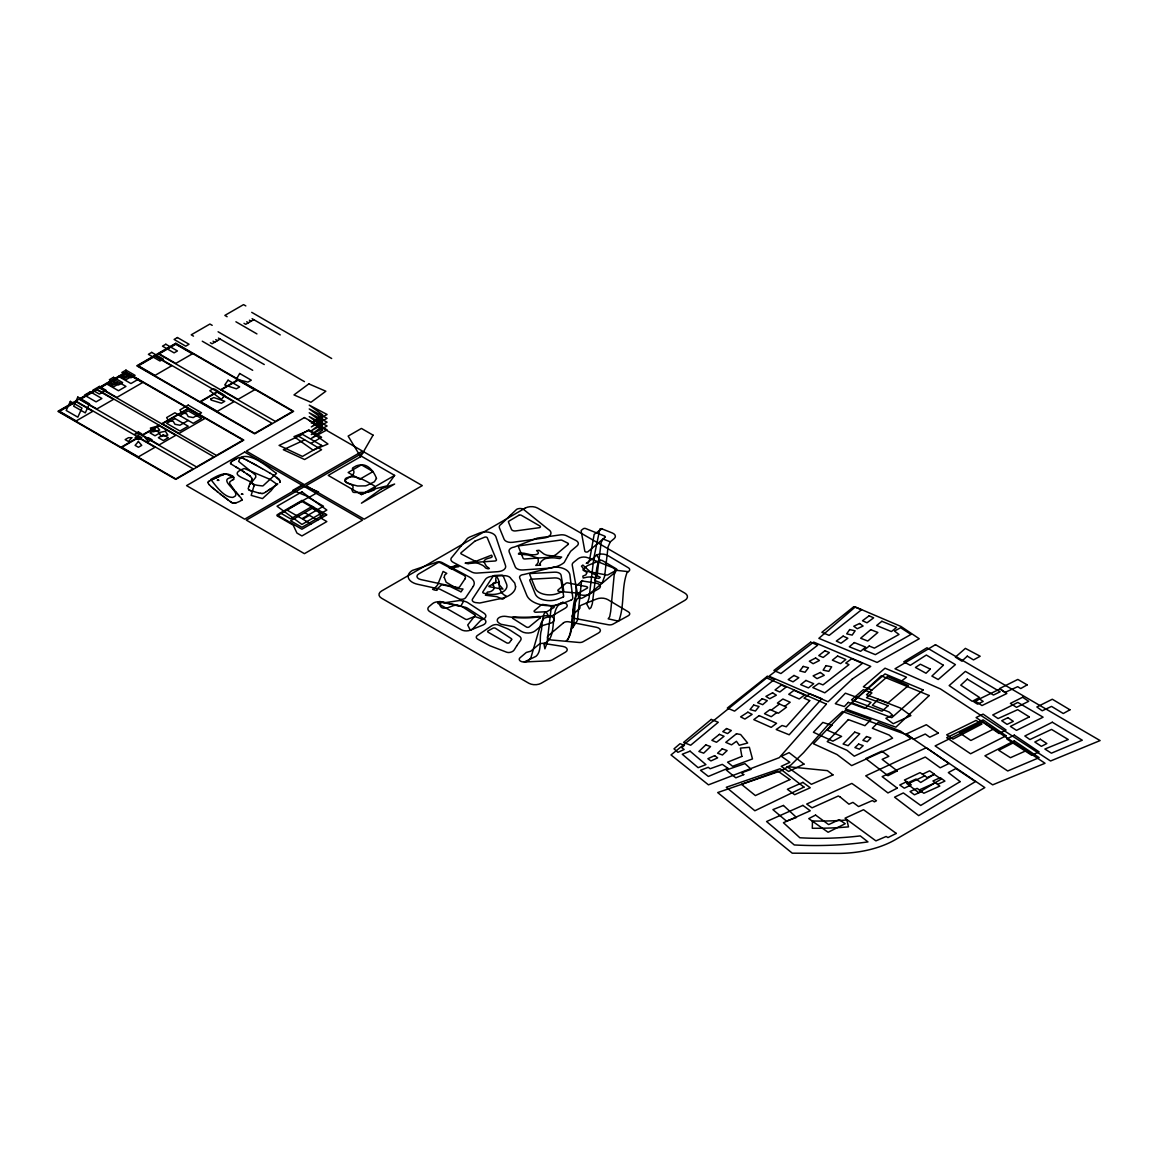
<?xml version="1.0" encoding="UTF-8"?>
<svg xmlns="http://www.w3.org/2000/svg" width="1158" height="1158" viewBox="0 0 1158 1158"><rect width="100%" height="100%" fill="white"/><g stroke="black" fill="none" stroke-linecap="round" stroke-linejoin="round"><path stroke-width="1.5" d="M208.02 482.741L208.512 481.496M440.894 602.044A7.049 4.067 0 0 0 432.629 603.564L429.082 606.56A7.049 4.067 0 0 0 429.936 611.742L461.275 629.735A7.049 4.067 0 0 0 470.293 630.184L482.929 625.059A7.049 4.067 0 0 0 484.145 619.038L467.586 608.268A7.049 4.067 0 0 0 464.763 607.154L441.791 602.232C437.883 604.331 440.966 609.108 445.106 608.051A10.654 8.149 32.7 0 0 447.668 607.762L453.632 605.591A10.654 8.149 32.7 0 1 456.194 605.301L460.884 605.996A1.766 1.013 0 0 1 461.593 606.271L474.939 614.956A1.766 1.013 0 0 1 474.635 616.461A1.679 1.115 -50.5 0 0 474.158 616.722M248.304 488.502L248.782 486.577M251.908 479.455L251.908 478.442M280.236 481.366L279.947 482.162M251.822 479.701L251.025 481.583M248.782 486.664L249.723 484.261M230.442 462.968L231.397 461.796M249.723 484.348L250.171 483.306M249.94 483.856L251.025 481.511M280.135 481.728L279.657 482.51M463.634 601.161L460.884 605.996L440.416 601.61A1.766 1.013 0 0 0 438.346 601.986L438.014 602.29A1.766 1.013 0 0 0 438.216 603.579L465.4 619.183A1.766 1.013 0 0 0 467.644 619.284L474.635 616.461L482.929 619.313A7.049 4.067 0 0 0 484.145 613.291L467.586 602.522A8.294 4.791 0 0 0 463.634 601.161L460.812 600.64A11.652 8.917 32.7 0 0 459.321 600.553L445.208 602.652A11.898 9.105 32.7 0 1 443.355 602.522L441.357 602.146M208.107 482.133L209.627 480.773M241.877 500.126L241.226 498.128M394.632 475.402L387.105 485.853L374.714 488.879L361.426 494.567L328.221 475.402L361.426 456.223L394.632 475.402L361.426 494.567M229.95 481.641L229.631 483.118M474.158 616.736L467.716 625.016L470.293 630.184M610.309 541.857L608.066 546.837L604.606 576.423L602.015 583.342L594.763 580.476L597.181 574.585L601.147 542.451L603.043 538.991L610.309 541.857L614.145 538.629A7.049 4.067 0 0 0 612.336 532.984L601.364 528.627L599.83 529.032L593.909 557.736L586.281 563.295L588.264 563.063L589.581 559.864L594.184 534.359L601.813 528.801M582.546 580.447L576.308 585.89L573.905 623.279L572.559 627.926L577.422 620.427L581.548 580.867L596.442 583.198A5.862 3.387 0 0 1 598.643 588.829L583.082 597.644A4.69 2.707 0 0 1 579.058 598.382L578.189 598.353A1.983 1.592 15.2 0 0 577.321 598.614C569.75 611.106 574.498 628.505 566.928 640.996A1.983 1.592 15.2 0 1 566.059 641.257C576.467 631.255 569.114 605.677 577.509 593.099A1.766 1.013 0 0 0 579.014 592.824L587.048 588.264A1.766 1.013 0 0 0 586.382 586.585L567.941 582.923A1.766 1.013 0 0 0 565.915 583.314L558.127 589.885A1.766 1.013 0 0 0 559.314 591.463L577.509 593.099L579.058 598.382M231.397 461.883L232.121 461.26M900.215 682.019L906.497 677.198L885.016 668.195L863.376 686.781L871.931 690.067M241.732 500.14L239.605 501.428A32.931 19.02 0 0 1 236.522 502.673L234.944 503.18M241.544 500.415L242.036 499.373M771.329 710.115L779.479 704.021M784.704 706.351L790.19 702.255L782.88 698.998L777.394 703.094L786.528 707.176L778.379 713.256L770.056 709.55L764.497 713.69L771.257 716.715L776.815 712.561M232.671 476.951L232.946 476.213L230.616 475.098A42.832 24.723 0 0 0 228.271 474.215C222.35 472.638 215.764 476.792 210.828 479.441C215.895 485.882 224.015 497.651 232.83 497.404A22.422 12.941 0 0 0 235.088 496.174C240.401 491.021 215.243 478.703 233.627 477.255M234.046 478.862L233.12 479.6M276.559 484.855L277.819 483.914M232.121 461.333L233.467 460.377A44.351 25.606 0 0 1 236.536 458.64L237.028 458.394M277.211 484.334L274.403 486.302M230.717 481.106L232.859 479.644M265.631 492.107L267.773 490.587M264.849 492.628L265.631 492.02M274.403 486.23L269.119 489.776M267.773 490.674L269.119 489.704M269.843 489.313L270.581 488.821M233.612 479.166L232.859 479.759M108.534 384.022L111.023 382.589L113.513 384.022L111.023 385.469M120.982 376.842L123.472 375.395L125.961 376.842L123.472 378.275M116.828 383.066L113.513 384.977L109.359 382.589M129.291 375.872L125.961 377.798L121.822 375.395M138.41 379.231L130.941 383.544L118.492 376.364M220.165 339.077L212.088 343.738L210.365 342.754M253.805 319.666L245.728 324.327L244.005 323.328M120.982 447.277L138.41 437.217M141.739 435.307L159.167 425.232M161.657 423.799L188.218 408.47M199.842 401.754L217.27 391.694M220.599 389.783L238.027 379.708M179.924 415.65L188.218 410.858L201.506 418.53L193.198 423.321L174.945 412.784L166.636 417.575L168.301 420.441L173.28 421.411L174.945 424.277L179.924 425.232L188.218 420.441M310.966 443.384L321.591 437.246L308.839 429.879L298.214 436.016L321.591 449.709L304.597 459.523L283.348 449.709L304.597 439.895M312.211 506.408L290.629 518.871L280.352 512.936M313.861 507.363L290.629 520.782L301.934 527.31L323.516 514.861L312.211 508.319M309.403 515.339L302.774 519.175L311.068 523.966M326.006 514.369L325.181 514.861L326.006 515.339M209.193 481.135L210.655 480.252M628.273 571.647L627.607 572.052A2.099 1.245 -58.8 0 0 626.956 572.761C621.383 587.946 624.596 605.258 619.023 620.427A2.099 1.245 -58.8 0 1 618.372 621.137L608.182 618.821L609.701 616.693L610.7 611.381L614.232 574.513L616.244 570.301L628.273 571.647A4.69 2.707 0 0 0 628.403 567.796L607.878 555.565A8.801 5.081 0 0 0 596.515 554.943L594.604 557.012L593.316 562.281L589.06 598.093L587.772 601.928L586.281 603.159L589.379 608.934L590.956 607.675L592.303 603.81L596.804 567.898L598.15 562.614L600.177 560.486A1.766 1.013 0 0 1 602.449 560.617L616.302 568.853A1.766 1.013 0 0 1 616.244 570.301L608.182 574.73A1.766 1.013 0 0 1 606.43 574.961L584.254 570.778A1.766 1.013 0 0 1 583.314 569.258L587.034 565.972A3.517 2.026 0 0 1 587.96 565.408L600.177 560.486L596.515 554.943M541.264 625.957L551.888 622.743A7.802 3.662 -67.9 0 0 552.684 622.208L552.902 622.034A7.049 4.067 0 0 0 552.742 617.243A7.049 4.067 0 0 0 544.796 615.868A62.908 36.318 0 0 1 506.263 616.447A7.049 4.067 0 0 0 498.302 618.198A7.049 4.067 0 0 0 499.098 623.091L500.024 623.67A10.075 5.558 62.1 0 0 501.197 624.321L513.79 626.71A7.86 4.343 62.1 0 1 514.731 627.173L521.433 631.399A8.801 5.081 0 0 0 535.126 630.878L540.265 626.666A10.031 4.704 -67.9 0 1 541.264 625.928M981.637 721.304L976.093 717.54L983.084 714.11L1006.085 730.018L999.079 733.55L981.637 721.304L959.548 732.855L970.853 740.483L993.043 729.323M264.169 492.946L262.721 493.54M1012.975 743.002L998.746 750.283L1010.442 757.708L1025.293 751.079M906.743 781.679L899.766 784.994L904.311 788.193L911.288 784.878L904.412 780.058L920.103 772.603L927.225 777.597L934.405 774.195L929.613 770.823L922.434 774.239M909.073 783.315L924.75 775.874M210.655 480.382L211.871 479.687M222.047 475.243L223.885 474.317M237.506 458.235L238.794 457.613M221.554 475.46L223.248 474.577M212.536 479.499L213.955 478.732M213.246 479.18L214.693 478.399M221.004 475.591L219.108 476.56M919.307 789.93L935.331 782.736M921.551 791.609L914.429 794.808L910.029 791.551L917.165 788.352L923.809 793.273L939.833 786.079L932.943 780.97L940.296 777.669L944.928 781.1L937.575 784.4M214.693 478.515L215.446 478.066M215.446 478.182L216.199 477.733M216.199 477.849L219.108 476.445M216.951 477.516L218.413 476.864M470.539 630.068L471.653 629.576A5.095 3.416 -50.5 0 0 472.681 628.895L480.527 620.601A5.095 3.416 -50.5 0 1 481.554 619.921L482.929 619.313M455.268 565.654L455.427 565.596A22.465 12.97 0 0 1 456.151 565.321L458.727 566.667L455.47 567.188A10.277 5.935 0 0 0 451.403 568.925L448.986 567.652L452.344 566.682A22.422 12.941 0 0 0 454.616 565.929L454.776 565.857M223.581 474.548L224.406 474.143M562.933 602.348L551.266 607.096L547.025 643.153L544.897 648.827L543.869 643.443A4.69 2.707 0 0 0 538.774 644.514L531.073 650.97A1.766 1.013 0 0 1 530.378 651.303L526.774 652.316A1.766 1.013 0 0 0 526.079 652.649L520.072 657.744A4.69 2.707 0 0 0 519.884 660.639A4.69 2.707 0 0 0 524.328 661.971L548.617 660.827A5.862 3.387 0 0 0 552.308 659.828L565.553 652.099A5.862 3.387 0 0 0 562.933 646.439L543.869 643.443C559.357 638.594 547.459 607.212 562.933 602.348A5.862 3.387 0 0 1 565.553 608.008L552.308 615.738A5.862 3.387 0 0 1 548.617 616.736L544.057 618.256L541.018 623.149L530.9 657.73L527.874 661.189L524.328 661.971L536.009 656.325C542.639 650.651 538.702 637.595 541.51 629.909C541.727 626.015 543.449 602.855 548.617 616.736M236.102 502.702L235.306 502.963M234.944 503.064L232.859 503.064M239.156 457.569L241.096 457.555M224.652 474.201L226.432 474.36M234.307 503.209L233.467 503.223M262.721 493.453L261.737 493.467M224.884 474.172L225.853 474.23M260.463 493.265L261.737 493.54M260.463 493.351L258.842 492.917M258.248 492.845L251.633 490.92M241.096 457.468L242.109 457.888M249.969 490.399L251.17 490.847M250.721 490.717L249.115 490.022M233.163 503.281L231.759 502.5M241.573 457.613L244.193 458.843M227.489 474.592L229.125 475.33M228.705 475.041L229.559 475.504M229.559 475.388L230.413 475.866M229.993 475.562L230.847 476.039M230.847 475.924L231.658 476.387M231.253 476.097L232.049 476.56M232.049 476.445L234.075 477.472M243.412 458.38L249.911 461.868M246.089 459.74L248.492 461.029M249.911 461.796L258.552 466.602M251.46 462.635L256.671 465.487M258.552 466.529L260.449 467.658M260.449 467.586L262.359 468.729M262.359 468.657L269.684 472.956M245.829 305.929L243.556 304.612L224.855 315.41L227.127 316.727M251.72 312.342L331.666 358.502M252.082 318.667L280.236 334.923M249.39 320.216L251.112 321.215M246.697 321.779L248.42 322.764M235.914 321.779L256.931 333.909M212.189 325.34L209.916 324.037L191.215 334.821L193.502 336.138M218.095 331.767L304.453 381.633M218.442 338.093L264.27 364.538M215.75 339.641L217.472 340.64M213.058 341.19L214.78 342.189M202.274 341.205L252.69 370.314M125.136 373.484L130.941 376.842L125.961 379.708L120.157 376.364M113.513 379.231L125.961 386.425L118.492 390.738L106.044 383.544M112.688 380.664L118.492 384.022L113.513 386.902L107.708 383.544M304.742 512.632L317.712 520.13M231.224 464.126L239.996 469.453M236.102 467.079L237.983 468.179M232.165 502.861L230.789 501.848M269.684 472.869L272.897 474.896M239.996 469.381L244.121 471.986M242.065 470.64L250.36 476.372M272.897 474.809L274.301 475.779M274.301 475.706L280.222 481.062M231.296 502.326L230.21 501.443M246.958 473.752L249.853 475.851M276.675 477.284L277.616 477.964M230.21 501.559L223.885 496.71M227.084 499.243L227.996 499.938M226.085 498.49L222.698 495.812M222.698 495.928L220.266 493.945M221.496 495.002L216.618 491.079M217.82 492.15L215.46 490.138M230.456 463.272L231.224 464.199M214.346 489.226L215.46 490.254M248.898 489.95L248.319 488.951M214.346 489.356L212.305 487.518M213.289 488.473L211.407 486.736M278.398 478.587L279.512 479.673M211.407 486.852L209.366 484.782M250.36 476.3L251.807 478.211M240.574 497.506L237.593 493.974M209.366 484.898L208.281 483.349M239.257 496.015L238.186 494.77M236.985 493.265L237.593 494.09M236.377 492.541L236.985 493.38M235.74 491.788L236.377 492.657M235.74 491.904L232.729 488.068M233.887 489.646L231.267 486.085M231.701 486.823L230.022 484.058M230.862 485.622L230.254 484.623M233.467 460.45A44.351 25.606 0 0 1 236.536 458.713M352.162 489.877L352.582 491.585A3.083 1.78 0 0 0 353.943 492.44L365.002 492.483A57.914 33.437 0 0 0 368.91 491.962L374.251 489.95A19.643 11.334 0 0 0 374.57 489.298L374.888 487.359A8.164 4.719 0 0 0 374.15 485.723C366.16 481.236 355.376 473.868 346.155 478.095A9.481 5.472 0 0 0 345.098 479.238C342.985 484.985 356.693 482.336 352.162 489.877M253.935 486.042L251.17 495.378L262.49 498.591L271.001 490.775L276.458 483.928L270.176 479.441L244.7 468.643A1.78 1.028 0 0 0 243.788 468.686L241.342 469.699A35.811 20.67 0 0 0 238.447 471.364C231.803 476.893 253.211 479.687 253.935 486.042M495.798 580.896L495.479 582.358A5.081 2.938 0 0 1 494.423 583.444L488.966 586.107A1.505 0.868 0 0 0 489.081 586.686L496.102 587.975A8.743 5.052 0 0 1 497.231 588.206L502.977 589.089L499.952 585.586A12.318 7.107 0 0 1 499.315 584.631C499.706 580.317 495.277 572.226 495.798 580.896M444.252 577.422L446.163 582.228L454.168 586.961A72.071 41.601 0 0 0 458.351 588.626L463.012 589.031L460.884 592.042A2.316 1.332 0 0 0 460.652 591.666L450.187 586.541L442.848 584.891A4.458 2.577 0 0 0 441.14 585.195L436.682 589.422A1.954 1.129 0 0 0 436.798 589.784C439.215 591.362 430.009 589.161 433.367 589.017A4.111 2.374 0 0 0 434.105 588.684L436.754 585.962A47.869 27.633 0 0 0 437.738 584.544L443.094 571.43L446.8 573.384L444.817 574.918A27.242 15.72 0 0 0 444.513 575.844L444.252 577.422M812.482 820.993L812.294 828.274A221.598 127.945 0 0 0 848.51 826.87L846.874 819.994A200.016 115.482 0 0 1 812.482 820.993M539.918 563.903L539.946 564.293A2.678 1.549 0 0 0 540.598 565.09L535.778 565.422L537.5 563.555A18.036 10.422 0 0 0 538.311 561.804L538.123 558.749A6.427 3.706 0 0 0 537.355 557.881L528.844 555.131A42.889 24.767 0 0 0 525.66 554.682L518.538 554.146A1.766 1.013 0 0 1 519.841 552.931L524.125 553.249A39.01 22.523 0 0 0 528.091 554.089C530.943 555.333 542.827 555.362 536.588 550.6L539.078 550.267L543.797 553.915A15.141 8.743 0 0 0 547.213 555.275L561.644 557.07L559.85 558.59L554.508 557.866A29.819 17.225 0 0 0 550.846 557.866L546.011 558.46A7.035 4.053 0 0 0 544.303 559.111L542.928 559.994A19.049 11.001 0 0 0 540.569 562.455L539.918 563.903M586.773 572.848L585.905 574.831L582.836 576.148L583.183 578.016L587.019 577.191A14.475 8.352 0 0 1 591.897 577.031L598.903 578.421L600.278 577.263L591.304 572.776L582.865 565.046L581.475 566.161L586.773 572.848M515.585 586.701L515.281 588.684A19.411 11.16 -0.7 0 1 514.615 590.16L514.051 591.13A23.551 13.607 0 0 1 497.636 599.207L479.73 603.029L475.272 602.536A4.69 2.707 0 0 1 472.522 599.048L485.318 579.492A8.801 5.081 0 0 1 492.715 576.235L503.498 575.642A7.049 4.067 0 0 1 511.011 578.739L514.731 583.01L515.585 586.701M276.458 473.419L263.083 485.781A1.809 0.883 -0.4 0 1 262.316 485.926L257.713 485.361A63.907 36.897 0 0 1 255.209 484.826L251.127 483.161L255.773 477.168L255.672 475.185L238.635 461.42L239.851 458.568A30.398 17.558 0 0 1 241.95 456.903C252.994 453.893 267.874 467.195 276.458 473.419M499.17 582.416C498.505 587.613 500.849 594.184 506.147 595.965A14.678 8.468 0 0 1 502.659 599.178L496.854 596.659L485.39 595.212L487.46 592.056C491.658 592.303 496.97 588.394 492.44 584.443L493.178 583.328A1.766 1.013 0 0 1 494.654 582.677L499.17 582.416M376.466 478.457L374.396 481.771L367.404 485.202A84.491 48.781 0 0 1 365.552 485.868L357.663 485.998A51.748 29.876 0 0 1 353.914 485.043C331.622 478.992 360.558 478.138 352.452 468.845A3.807 2.2 0 0 1 352.872 467.789L356.23 465.892A13.65 7.874 0 0 1 358.662 465.226C367.26 462.679 374.034 471.393 376.466 478.457M210.857 398.917L210.901 399.582A2.852 1.65 0 0 0 211.234 400.075L221.424 403.201L224.739 401.276L213.839 397.556L210.857 398.917M483.914 561.804L486.331 566.117A25.78 14.88 0 0 0 488.242 567.594C492.02 569.432 485.173 569.229 484.507 566.682A23.334 13.476 0 0 0 482.524 565.278L478.471 563.454A8.96 5.168 0 0 0 475.2 562.962L469.294 563.468A4.357 2.519 0 0 0 468.339 563.787L465.14 563.164L472.638 561.891A43.903 25.346 0 0 0 476.821 560.921L491.528 555.174C494.9 558.952 484.623 556.911 483.914 561.804M70.349 401.377L66.194 410.482L77.818 417.184L81.972 408.079L70.349 401.377M77.818 397.064L73.678 406.169L85.287 412.87L89.441 403.766L77.818 397.064M568.317 555.073L564.192 562.484A23.478 13.549 0 0 1 547.56 568.303L522.909 569.968A7.049 4.067 0 0 1 515.238 566.855L509.173 551.903A7.049 4.067 0 0 1 514.384 547.025L537.326 538.094L560.269 534.909A7.049 4.067 0 0 1 566.508 535.778L575.902 540.453A7.049 4.067 0 0 1 577.118 545.823L570.662 551.28L568.317 555.073M239.677 373.484L236.362 379.231L247.986 382.111L251.3 380.186L239.677 373.484M373.05 435.147L360.601 456.715L348.138 436.103L361.426 428.431L373.05 435.147M516.772 645.773L514.253 649.87A4.806 2.808 -15.6 0 1 506.654 652.2L489.848 645.744L477.661 639.144A4.69 2.707 0 0 1 477.762 635.235L491.31 626.044A4.921 2.577 -16.1 0 1 498.027 624.871L506.828 628.476A29.341 15.908 62.9 0 1 510.562 630.459L519.305 636.147A7.049 4.067 0 0 1 520.55 640.417L518.031 643.906A29.341 9.235 -76.5 0 0 516.772 645.773M826.016 665.633L823.135 670.149L828.795 671.351L831.676 666.849L826.016 665.633M493.178 576.134L482.843 591.912A1.766 1.013 0 0 0 483.87 593.214L487.127 593.924A14.678 8.468 0 0 0 502.007 592.346A14.678 8.468 0 0 0 506.553 584.008L503.165 575.888A1.766 1.013 0 0 0 501.284 575.121L494.654 575.483A1.766 1.013 0 0 0 493.178 576.134M465.053 578.797L459.625 586.889A1.766 1.013 0 0 1 457.367 587.482L420.759 579.55A5.862 3.387 0 0 1 418.646 573.992L437.811 562.759A1.766 1.013 0 0 1 440.257 562.73L463.547 575.077A5.862 3.387 0 0 1 465.053 578.797M473.26 586.382L465.733 597.6A4.69 2.707 0 0 1 459.712 599.164L439.837 589.161L417.676 584.298A14.678 8.468 0 0 1 412.378 570.431L435.524 562.614A4.69 2.707 0 0 1 442.038 562.527L469.497 577.089A14.678 8.468 0 0 1 473.26 586.382M228.068 380.186L224.739 384.977L236.362 388.813L239.677 386.902L228.068 380.186M849.683 629.561L846.701 633.846L852.158 635.105L855.14 630.821L849.683 629.561M223.291 397.151L221.424 399.365L209.801 390.738L213.115 388.813L215.026 389.291L224.739 395.529L223.291 397.151M511.561 639.636L509.491 642.516A1.766 1.013 0 0 1 506.625 642.835L488.184 632.254A1.766 1.013 0 0 1 488.213 630.792L492.946 628.229A1.766 1.013 0 0 1 495.465 628.302L511.257 638.565A1.766 1.013 0 0 1 511.561 639.636M803.218 666.4L799.773 670.916L805.042 672.262L808.487 667.732L803.218 666.4M460.884 546.272L452.127 557.027A7.049 4.067 0 0 0 453.212 562.354L471.784 572.052A7.049 4.067 0 0 0 477.328 573.065L497.94 571.676A8.801 5.081 0 0 0 505.467 565.437L495.841 536.617A10.567 6.094 0 0 0 479.47 533.056L470.206 536.849A11.739 6.774 0 0 0 467.325 538.528L460.884 546.272M753.684 705.063L750.051 709.579L755.407 711.026L759.04 706.51L753.684 705.063M131.78 437.695L128.451 441.531L125.136 439.62L128.451 437.695L131.78 437.695M138.41 441.531L135.095 445.367L138.41 447.277L141.739 445.367L138.41 441.531M828.216 724.604L803.565 752.671L790.972 764.96L781.534 770.606L717.671 792.564L792.26 853.185L837.22 853.388A81.436 47.015 0 0 0 895.684 839.478L984.836 787.599L907.496 735.069L842.474 711.49L828.216 724.604M826.407 704.136L779.32 757.621L708.464 784.849L671.003 754.929L766.683 677.937L826.407 704.136M809.703 700.604L786.253 726.775L782.041 725.501L776.193 729.511L789.191 734.78L821.789 698.723L809.703 693.816L804.043 698.187L809.703 700.604M840.375 797.182L848.959 804.188L852.939 802.378L858.57 806.561L872.394 800.569L874.406 801.872L876.476 800.757L851.854 783.416L806.706 804.043L812.033 807.821L838.349 795.98L840.375 797.182M848.336 702.356L844.312 706.554L835.309 703.688L845.383 693.193L871.004 702.414L864.91 708.45L848.336 702.356M831.849 725.313L827.232 730.119L841.577 736.416L832.891 741.149L813.408 732.261L822.846 722.433L831.849 725.313M848.336 719.596L827.232 741.627L846.903 750.268L854.271 756.188L892.586 738.167L889.185 735.069L872.35 728.266L878.14 722.462L900.577 731.103L910.955 738.659L851.651 765.612L837.031 754.538L813.408 743.754L845.383 710.447L871.004 719.668L864.91 725.69L848.336 719.596M866.546 736.546L862.898 740.353L867.255 741.742L870.903 737.936L866.546 736.546M854.72 732.131L843.096 744.015L848.134 745.665L859.743 733.781L854.72 732.131M510.258 515.426L501.284 524.096A7.049 4.067 0 0 0 499.445 527.889L504.135 539.295A7.049 4.067 0 0 0 512.603 542.32L544.188 538.007A8.801 5.081 0 0 0 550.629 534.446A8.801 5.081 0 0 0 548.385 529.452L523.387 509.288A4.69 2.707 0 0 0 516.714 509.303L510.258 515.426M878.14 699.446L872.35 705.265L889.185 712.069L892.586 715.166L885.87 718.322L893.238 723.707L910.897 715.615L900.577 708.103L878.14 699.446M930.294 669.107L926.009 673.247L915.457 667.471L920.364 664.214L930.294 669.107M705.758 744.884L698.882 751.484L703.688 753.149L710.563 746.563L705.758 744.884M929.223 695.538L895.872 727.166L845.34 708.855L881.252 675.823L929.223 695.538M858.628 744.058L854.908 747.576L859.424 749.168L863.159 745.665L858.628 744.058M943.365 665.242L931.9 676.098L938.197 679.514L955.408 664.62L926.965 647.785L903.761 661.826L910.318 665.314L926.342 655.037L943.365 665.242M722.216 748.835L717.555 753.236L722.462 754.973L727.137 750.572L722.216 748.835M852.302 679.037L828.057 701.762L768.999 676.214L813.683 642.097L870.744 666.415L852.302 679.037M967.292 656.137L961.849 661.16L955.393 657.122L965.381 648.379L980.189 656.239L973.502 659.915L967.292 656.137M967.292 679.138L960.764 685.16L979.48 697.449L972.257 701.328L949.155 685.579L965.381 671.379L1000.136 691.789L993.434 695.032L967.292 679.138M888.114 705.729L882.02 711.186L851.535 699.823L863.376 689.661L871.931 692.933L866.502 697.652L888.114 705.729M579.391 608.761L572.921 614.493A4.69 2.707 0 0 0 575.41 618.546L608.297 624.755A4.69 2.707 0 0 0 612.987 624.148L628.273 615.738A4.69 2.707 0 0 0 628.403 611.887L607.878 599.656A8.801 5.081 0 0 0 596.515 599.033L581.359 605.142A3.517 2.026 0 0 0 579.869 607.024L579.941 607.429A3.517 2.026 0 0 1 579.391 608.761M923.143 689.922L891.761 717.685L851.535 702.703L885.016 673.942L923.143 689.922M684.378 745.332L681.758 747.634L684.161 749.487L677.908 752.338L673.999 748.85L680.05 743.697L684.378 745.332M762.239 698.708L757.636 702.718L762.702 704.657L767.291 700.648L762.239 698.708M887.52 676.504L866.502 694.771L888.114 702.848L908.408 685.579L887.52 676.504M855.299 606.937L818.865 638.347L877.113 662.434L919.249 638.753L901.025 626.478L855.299 606.937M870.744 629.677L860.64 638.232L867.762 641.04L877.865 632.471L870.744 629.677M568.071 544.463L556.926 553.871A14.678 8.468 0 0 1 546.533 557.49L525.008 558.967A1.766 1.013 0 0 1 523.083 558.185L518.538 546.952A1.766 1.013 0 0 1 519.841 545.736L560.573 540.091A1.766 1.013 0 0 1 562.137 540.308L567.767 543.116A1.766 1.013 0 0 1 568.071 544.463M604.896 537.428L588.032 551.628A1.766 1.013 0 0 1 586.151 552.033A1.766 1.013 0 0 1 584.833 551.165L581.157 530.914A1.766 1.013 0 0 1 581.475 530.219L583.256 528.801A1.766 1.013 0 0 1 585.673 528.555L604.447 536.009A1.766 1.013 0 0 1 604.896 537.428M614.145 573.138L589.9 593.562A7.049 4.067 0 0 1 582.358 595.198A7.049 4.067 0 0 1 577.075 591.695L572.255 565.176A7.049 4.067 0 0 1 573.557 562.368L578.146 558.706A7.049 4.067 0 0 1 587.844 557.751L612.336 567.492A7.049 4.067 0 0 1 614.145 573.138M563.483 622.859L548.183 635.756A4.69 2.707 0 0 0 551.324 639.969L579.058 642.473A4.69 2.707 0 0 0 583.082 641.735L598.643 632.919A5.862 3.387 0 0 0 596.442 627.289L568.882 621.832A4.69 2.707 0 0 0 563.483 622.859M474.693 541.322L461.13 552.699A1.766 1.013 0 0 0 461.405 554.016L476.503 561.905A1.766 1.013 0 0 0 477.892 562.166L494.929 561.008A1.766 1.013 0 0 0 496.435 559.763L487.286 537.804A1.766 1.013 0 0 0 484.551 537.211L475.127 541.061A1.766 1.013 0 0 0 474.722 541.293M541.264 604.91L534.417 610.642A1.766 1.013 0 0 0 534.345 611.728A1.766 1.013 0 0 0 536.009 612.235L546.156 611.757A1.766 1.013 0 0 0 547.271 611.453L553.64 607.733A1.766 1.013 0 0 0 552.858 606.039L543.174 604.505A1.766 1.013 0 0 0 541.264 604.91M711.215 719.436L683.596 742.408L690.66 745.245L718.278 722.274L711.215 719.436M854.358 642.574L849.306 646.786L860.597 651.317L865.663 647.105L854.358 642.574M540.048 617.996L529.177 626.927A1.766 1.013 0 0 1 526.441 627.028L513.008 618.575A1.766 1.013 0 0 1 512.748 617.417A1.766 1.013 0 0 1 514.543 616.881A71.709 41.399 0 0 0 538.267 616.418A1.766 1.013 0 0 1 540.091 616.852A1.766 1.013 0 0 1 540.048 617.996M726.544 728.556L722.78 731.639L727.586 733.579L731.349 730.51L726.544 728.556M881.86 621.281L876.635 625.508L891.385 631.588L896.61 627.361L881.86 621.281M853.822 606.662L821.876 632.326L829.157 635.395L861.552 609.73L853.822 606.662M736.488 733.752L725.762 742.35L731.538 744.855L736.459 741.294L739.267 745.274L747.663 743.031L740.642 734.534L736.488 733.752M767.247 676.33L727.311 708.074L734.577 711.128L774.528 679.37L767.247 676.33M805.925 680.441L800.656 684.639L808.443 687.895L813.712 683.698L805.925 680.441M719.436 734.346L711.88 740.324L716.498 742.264L724.054 736.285L719.436 734.346M869.224 646.034L864.172 650.029L875.347 654.646L910.984 634.425L900.635 627.737L894.439 631.023L898.999 634.468L874.391 648.133L869.224 646.034M837.596 656.036L832.356 660.161L840.578 663.635L845.818 659.51L837.596 656.036M824.959 650.724L818.778 655.587L823.193 657.454L829.374 652.591L824.959 650.724M862.377 663.375L824.8 692.831L812.786 687.577L818.938 683.307L822.976 684.885L848.988 664.634L845.76 663.056L851.796 658.699L862.377 663.375M781.375 685.044L775.049 689.951L779.812 691.992L786.137 687.085L781.375 685.044M810.643 642.183L773.891 670.496L780.926 673.551L817.664 645.223L810.643 642.183M381.575 488.69L361.426 503.194L394.632 484.03L381.575 488.69M759.17 715.601L753.786 719.639L771.199 727.369L776.584 723.316L759.17 715.601M794.026 690.327L788.728 694.308L799.252 698.983L804.549 695.017L794.026 690.327M322.517 414.723L311.314 423.104L327.092 414.477L309.244 405.141L322.517 414.723M322.517 418.559L311.314 426.94L327.092 418.313L309.244 408.962L322.517 418.559M322.517 422.381L311.314 430.776L327.092 422.149L309.244 412.798L322.517 422.381M322.517 426.216L311.314 434.612L327.092 425.985L309.244 416.634L322.517 426.216M322.517 430.052L311.314 438.448L327.092 429.821L309.244 420.47L322.517 430.052M869.122 615.81L862.478 620.76L867.009 622.787L873.653 617.836L869.122 615.81M308.839 383.877L293.973 394.921L310.966 402.275L325.847 391.23L308.839 383.877M843.14 636.118L836.308 641.069L841.026 643.24L847.859 638.275L843.14 636.118M793.983 675.461L788.207 679.601L793.027 681.845L798.817 677.72L793.983 675.461M747.88 712.184L740.613 716.86L744.869 719.06L752.135 714.385L747.88 712.184M934.173 774.326L920.726 782.446L915.992 779.045L906.627 783.387L918.685 792.622L941.222 779.117L934.173 774.326M960.156 781.621L920.726 805.461L903.341 792.94L894.569 797.167L918.685 815.623L975.427 781.621L955.886 768.55L948.33 772.589L960.156 781.621M935.476 644.673L895.033 668.774L940.484 688.967L1050.552 760.994L1100.1 740.57L935.476 644.673M518.842 515.296L508.927 521.114A1.766 1.013 0 0 0 508.463 522.055L511.474 529.409A3.517 2.026 0 0 0 515.715 530.914L539.092 527.73A1.766 1.013 0 0 0 540.381 527.006A1.766 1.013 0 0 0 539.932 526.021L521.346 515.296A1.766 1.013 0 0 0 518.842 515.296M151.698 352.394L148.383 354.319L159.992 361.021L163.321 359.11L151.698 352.394M165.811 344.244L162.482 346.17L174.105 352.872L177.435 350.961L165.811 344.244M177.435 337.543L174.105 339.453L185.729 346.17L189.043 344.244L177.435 337.543M113.513 377.32L109.359 379.708L118.492 384.977L122.647 382.589L113.513 377.32M125.961 370.126L121.822 372.529L130.941 377.798L135.095 375.395L125.961 370.126M90.266 391.795L84.462 395.139L96.085 401.855L101.89 398.497L90.266 391.795M99.4 386.425L92.756 390.26L99.4 394.082L106.044 390.26L99.4 386.425M125.961 372.051L57.9 411.336L175.77 479.398L243.831 440.098L125.961 372.051M175.77 343.289L136.76 365.812L254.63 433.859L293.64 411.336L175.77 343.289M76.167 401.276L58.725 411.336L175.77 478.92L193.198 468.845L76.167 401.276M96.91 389.291L79.482 399.365L196.527 466.935L213.955 456.874L96.91 389.291M125.961 372.529L99.4 387.858L216.43 455.427L243.006 440.098L125.961 372.529M155.013 355.752L137.585 365.812L254.63 433.381L272.058 423.321L155.013 355.752M175.77 343.767L158.342 353.827L275.372 421.411L292.815 411.336L175.77 343.767M76.167 401.754L59.565 411.336L76.167 420.933L92.756 411.336L76.167 401.754M96.91 389.783L80.307 399.365L96.91 408.948L113.513 399.365L96.91 389.783M125.961 373.006L100.239 387.858L116.828 397.44L142.564 382.589L125.961 373.006M155.013 356.23L138.41 365.812L155.013 375.395L171.616 365.812L155.013 356.23M175.77 344.244L159.167 353.827L175.77 363.424L192.373 353.827L175.77 344.244M138.41 431.948L135.095 433.859L141.739 433.859L138.41 431.948M188.218 405.112L179.924 409.903L181.574 412.784L186.554 413.739L188.218 416.619L193.198 417.575L201.506 412.784L188.218 405.112M138.41 435.784L135.095 437.695L138.41 439.62L141.739 437.695L138.41 435.784M138.41 437.695L121.822 447.277L138.41 456.874L155.013 447.277L138.41 437.695M159.167 425.724L142.564 435.307L159.167 444.889L175.77 435.307L159.167 425.724M188.218 408.948L162.482 423.799L179.085 433.381L204.821 418.53L188.218 408.948M217.27 392.171L200.667 401.754L217.27 411.336L233.873 401.754L217.27 392.171M238.027 380.186L221.424 389.783L238.027 399.365L254.63 389.783L238.027 380.186M155.013 430.038L150.033 432.904L155.013 435.784L159.992 432.904L155.013 430.038M174.945 418.53L166.636 423.321L179.924 430.993L188.218 426.202L174.945 418.53M151.698 439.62L148.383 441.531L145.054 437.695L148.383 437.695L151.698 439.62M163.321 434.829L158.342 437.695L163.321 440.576L168.301 437.695L163.321 434.829M244.671 452.083L186.554 485.622L244.671 519.175L302.774 485.622L244.671 452.083M304.424 417.575L246.321 451.113L304.424 484.666L362.526 451.113L304.424 417.575M218.109 479.875L217.27 480.353L218.934 480.353L218.109 479.875M321.591 445.396L302.47 456.426L279.092 445.396L302.47 434.351L321.591 445.396M242.167 493.771L241.342 494.249L243.006 494.249L242.167 493.771M301.934 485.086L292.815 490.355L309.403 497.187L318.537 491.904L301.934 485.086M304.424 486.577L246.321 520.13L304.424 553.669L362.526 520.13L304.424 486.577M364.191 452.083L306.088 485.622L364.191 519.175L422.294 485.622L364.191 452.083M301.934 491.846L277.037 506.234L301.934 524.444L326.846 510.07L301.934 491.846M361.426 464.85L348.138 472.522L359.762 479.238L373.05 471.567L361.426 464.85M301.934 500.473L277.037 514.861L301.934 529.235L326.846 514.861L301.934 500.473M308.303 497.448L286.721 509.896L301.934 518.683L323.516 506.234L308.303 497.448M301.934 501.443L277.037 515.817L293.22 525.153L296.955 533.071L301.934 535.937L326.846 521.563L321.866 518.683L318.132 510.779L301.934 501.443M525.196 508.116L381.561 591.014A8.801 5.081 0 0 0 381.561 598.208L528.801 683.234A8.801 5.081 0 0 0 541.249 683.234L684.885 600.322A8.801 5.081 0 0 0 684.885 593.142L537.645 508.116A8.801 5.081 0 0 0 525.196 508.116M1027.175 684.885L1020.734 688.561L1017.708 686.68L1004.883 692.47L999.571 688.547L1017.824 679.428L1027.175 684.885M1069.949 709.796L1063.276 713.516L1051.536 706.409L1042.214 710.78L1036.859 706.973L1052.318 699.229L1069.949 709.796M979.48 698.882L973.907 701.878L977.584 704.151L983.185 701.444L979.48 698.882M772.574 692.817L765.916 696.392L769.708 698.752L776.352 695.176L772.574 692.817M981.637 724.184L953.048 739.122L946.665 734.823L976.093 720.406L981.637 724.184M815.565 815.073L808.747 818.619L828.1 832.269L845.253 823.714L839.145 819.69L828.665 824.597L815.565 815.073M897.262 770.895L887.954 775.701L865.735 758.577L881.788 751.137L888.866 756.319L882.15 759.373L897.262 770.895M897.262 788.135L887.954 792.94L865.735 775.831L926.328 747.721L948.995 763.513L940.224 767.797L925.285 757.028L882.15 776.627L897.262 788.135M815.623 658.005L809.312 661.232L813.133 663.722L819.444 660.494L815.623 658.005M1014.307 735.127L1006.794 738.949L1031.503 755.146L1039.146 751.904L1014.307 735.127M1014.307 740.874L984.922 755.812L1007.706 770.982L1039.146 757.65L1014.307 740.874M1040.289 739.238L1034.818 742.017L1041.389 746.331L1046.861 743.552L1040.289 739.238M1006.085 735.779L970.578 753.771L946.665 737.704L983.084 719.871L1006.085 735.779M1022.644 697.246L1010.398 703.398L1016.507 707.364L1028.695 701.314L1022.644 697.246M1029.317 716.903L1010.398 726.399L1016.507 730.365L1043.097 717.178L1017.824 702.428L992.739 714.964L998.066 718.553L1017.708 709.68L1029.317 716.903M1052.318 722.23L1024.83 736.01L1029.911 739.557L1051.536 729.424L1068.226 739.513L1044.892 749.038L1051.406 753.178L1082.281 740.208L1052.318 722.23M983.272 722.1L935.114 745.926L992.667 784.849L1045.037 763.267L983.272 722.1M896.292 833.427L887.925 837.581L886.174 836.467L875.911 840.882L845.036 818.185L863.521 809.717L896.292 833.427M1007.952 717.685L1001.728 720.725L1007.084 724.387L1013.322 721.347L1007.952 717.685M1000.136 688.909L975.268 700.966L981.97 705.569L1006.852 693.512L1000.136 688.909M803.97 764.077L788.641 771.46L781.216 766.335L789.872 762.326L781.332 756.304L789.09 752.642L803.97 764.077M803.97 787.078L754.871 810.759L726.283 787.281L780.116 768.753L803.97 787.078M938.356 733.101L929.729 737.226L925.285 734.027L913.72 739.282L906.439 733.94L926.328 724.72L938.356 733.101M859.583 623.511L853.75 626.246L857.267 628.751L863.101 626.015L859.583 623.511M820.371 672.48L813.119 675.852L817.012 678.646L824.264 675.288L820.371 672.48M789.872 779.58L755.392 795.575L741.496 784.313L777.93 771.156L789.872 779.58M714.616 755.638L707.871 758.707L710.911 760.936L717.656 757.853L714.616 755.638M802.899 782.388L787.368 789.278L794.649 794.721L810.253 787.773L802.899 782.388M802.899 805.389L766.567 821.529L794.272 844.949A221.598 127.945 0 0 0 867.964 841.909L860.278 835.902A200.016 115.482 0 0 1 799.845 837.755L783.43 822.716L810.253 810.774L802.899 805.389M832.978 774.905L811.382 784.299L786.919 766.596L827.391 770.635L832.978 774.905M727.875 768.275L708.378 776.439L700.503 770.287L708.276 767.305L710.1 768.753L722.317 764.367L727.875 768.275M308.839 430.501L293.973 436.624L313.094 450.129L327.975 443.992L308.839 430.501M743.725 774.63L735.808 777.843L726.283 770.027L744.97 763.6L751.18 769.317L741.496 772.82L743.725 774.63M741.873 756.42L727.557 762.181L732.623 766.292L752.483 758.924L749.356 747.301L740.396 748.111L741.873 756.42M562.933 591.42L557.866 593.417A14.678 8.468 0 0 1 535.314 588.351L529.785 574.701A1.766 1.013 0 0 1 531.334 573.456L554.696 572.168A5.862 3.387 0 0 1 561.094 575.208L563.685 590.493A1.766 1.013 0 0 1 562.933 591.42M562.933 597.181L557.866 599.164A14.678 8.468 0 0 1 535.314 594.097L529.785 580.447A1.766 1.013 0 0 1 531.334 579.203L554.696 577.914A5.862 3.387 0 0 1 561.094 580.954L563.685 596.24A1.766 1.013 0 0 1 562.933 597.181M570.764 600.249L562.831 603.361A23.478 13.549 0 0 1 526.745 595.255L519.681 577.828A4.69 2.707 0 0 1 523.807 574.513L553.857 567.102A14.678 8.468 0 0 1 569.866 574.715L572.79 597.745A4.69 2.707 0 0 1 570.764 600.249M690.081 751.166L682.265 754.234L698.129 767.682L705.931 764.613L690.081 751.166M783.43 805.461L772.893 809.616L786.485 821.109L796.516 817.461L783.43 805.461M156.721 426.376L150.337 428.084L153.319 431.775L159.703 430.052L156.721 426.376M165.42 431.254L158.805 432.643L161.208 436.465L167.838 435.075L165.42 431.254"/></g></svg>
